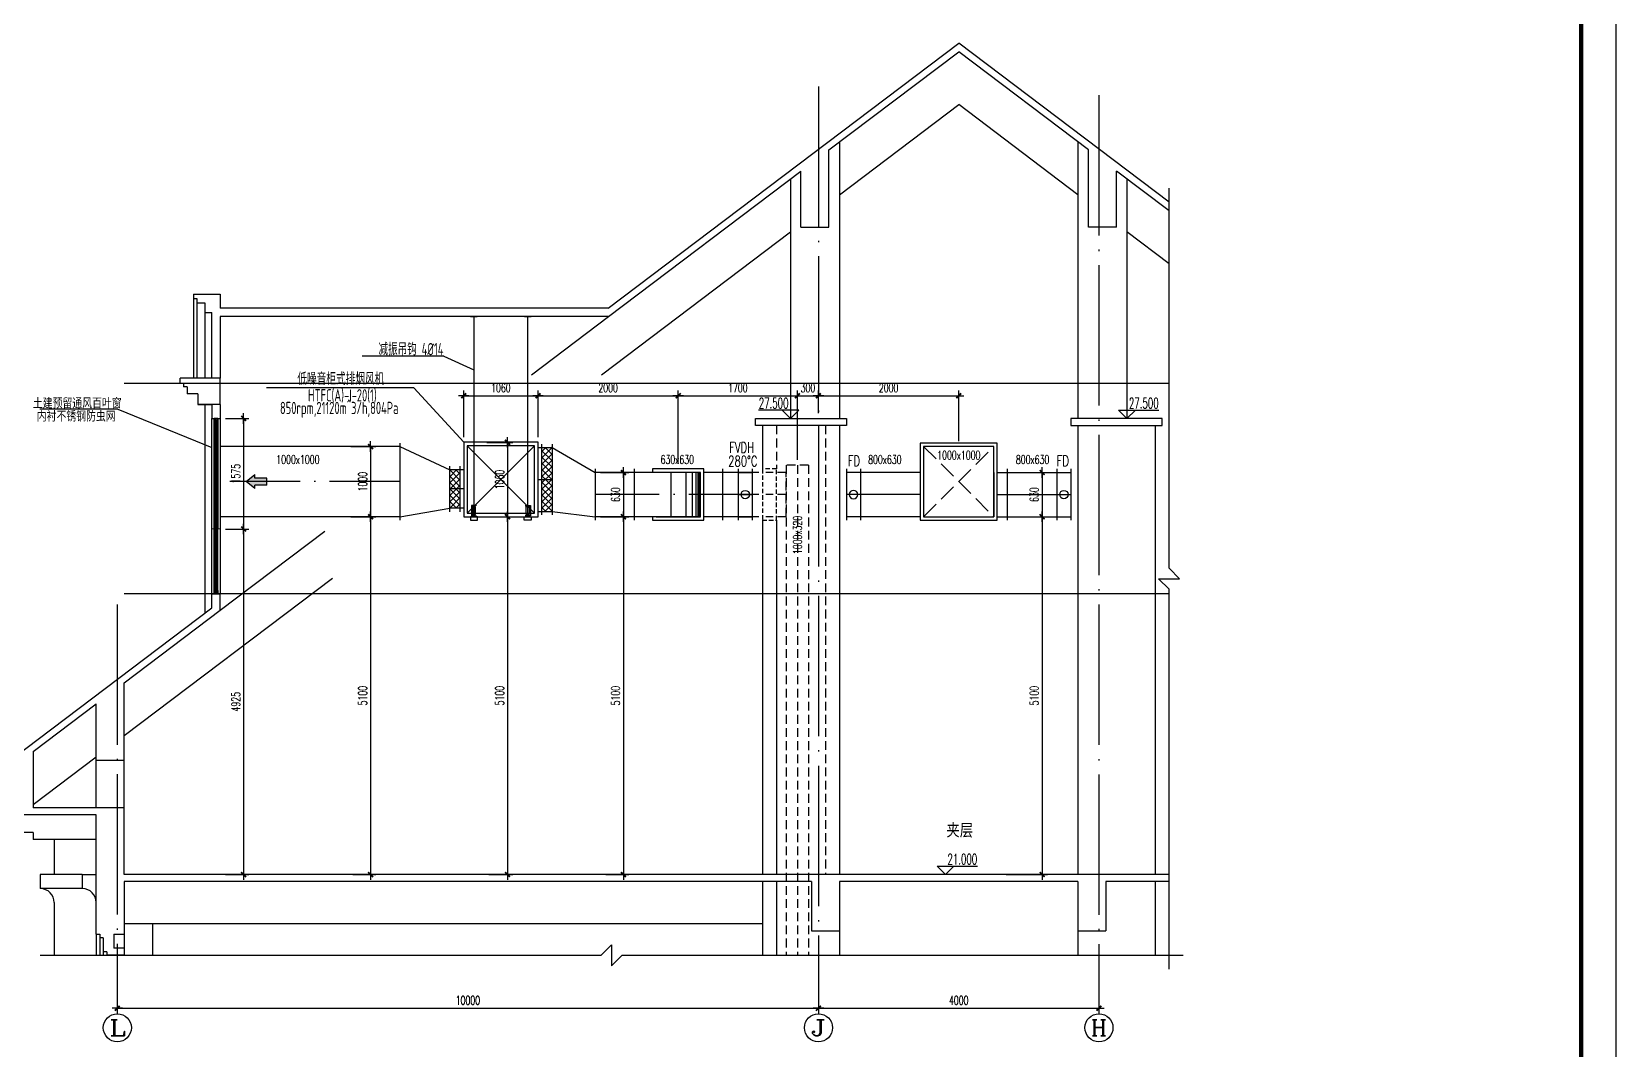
# Model space of a CAD drawing. Extents: x -345393 to -54719, y 203828 to 476815.
# Drawn here: x -163280 to -140680, y 219809 to 234311 of the extents above; entities that cross this region are included whole.
import ezdxf
from ezdxf.enums import TextEntityAlignment as Align

# ---------------------------------------------------------------- set-up
doc = ezdxf.new("R2010")
doc.units = 0
doc.header["$LTSCALE"] = 1000
doc.header["$MEASUREMENT"] = 0
for name, pattern in [('CHENG_DOTE', [1.42, 1, -0.2, 0.02, -0.2]), ('DASH', [0.35, 0.25, -0.1]), ('DOTE', [2.42, 2, -0.2, 0.02, -0.2]), ('HIDDEN2', [0.1875, 0.125, -0.0625])]:
    doc.linetypes.add(name, pattern=pattern)
doc.layers.get('0').update_dxf_attribs({"color": 252, "linetype": 'CONTINUOUS'})
doc.layers.get('Defpoints').update_dxf_attribs({"color": 252, "linetype": 'CONTINUOUS'})
for name, color, linetype in [('A-卫生间', 252, 'CONTINUOUS'), ('A-墙线', 252, 'CONTINUOUS'), ('A-立面看线', 252, 'CONTINUOUS'), ('A-装饰构件', 252, 'CONTINUOUS'), ('AXIS', 252, 'CONTINUOUS'), ('AXIS_TEXT', 252, 'CONTINUOUS'), ('DOTE', 250, 'DOTE'), ('WALL', 252, 'CONTINUOUS'), ('WINDOW', 252, 'CONTINUOUS'), ('图框', 252, 'CONTINUOUS'), ('暖通-风-标注', 160, 'CONTINUOUS'), ('暖通-风-法兰', 2, 'CONTINUOUS'), ('暖通-风-管径', 201, 'CONTINUOUS'), ('暖通-风-设备', 40, 'CONTINUOUS'), ('暖通-风-说明', 3, 'CONTINUOUS'), ('暖通-风-轴线', 5, 'CHENG_DOTE'), ('暖通-风-阀门', 7, 'CONTINUOUS'), ('暖通-风-风管', 4, 'CONTINUOUS'), ('门窗', 252, 'CONTINUOUS')]:
    doc.layers.add(name, color=color, linetype=linetype)
doc.layers.add('暖通-风-风口', color=3, linetype='CONTINUOUS', lineweight=20)
doc.styles.add('_TCH_AXIS', font='COMPLEX', dxfattribs={"bigfont": 'GBCBIG'})
doc.styles.add('COMPLEX', font='COMPLEX')
doc.styles.add('HT', font='simhei.ttf')
doc.styles.add('HZ-ZGBZ', font='romanc.shx', dxfattribs={"width": 0.65, "bigfont": '0hztxt.shx'})
doc.styles.add('NT3', font='romans.shx', dxfattribs={"width": 0.65, "bigfont": 'hztxt.shx'})
doc.styles.add('NT4', font='tssdeng.shx', dxfattribs={"width": 0.65, "bigfont": 'tssdchn.shx'})
doc.dimstyles.new('暖-标注50', dxfattribs={"dimscale": 0.5, "dimtxt": 250, "dimasz": 1, "dimexe": 150, "dimexo": 150, "dimgap": 100, "dimtad": 1, "dimdec": 0, "dimdsep": 46, "dimtxsty": 'HZ-ZGBZ', "dimblk": '_DIMX', "dimcen": 0.09, "dimclrt": 7, "dimadec": 0, "dimazin": 0, "dimtfac": 1, "dimtdec": 0, "dimtix": 1, "dimtmove": 2, "dimatfit": 3, "dimldrblk": '_DIMX', "dimfxl": 0, "dimtolj": 1, "dimtzin": 0, "dimarcsym": 0})

# ---------------------------------------------------------------- blocks, each defined once
blk = doc.blocks.new('_AXISO')
blk.add_circle((0, 0), 0.5)
at = {"layer": 'AXIS_TEXT', "style": 'COMPLEX', "width": 1.041667}
blk.add_attdef('A', text='', height=0.56, dxfattribs=at).set_placement((-0.25, -0.28), (0.25, -0.28), align=Align.FIT)
blk = doc.blocks.new('_DIMX')
blk.add_line((-150, 0), (150, 0))
at = {"const_width": 50}
blk.add_lwpolyline([(-70, -70), (70, 70)], dxfattribs=at)
blk = doc.blocks.new('*D485')
at = {"layer": 'Defpoints', "color": 0}
for p in [(-162059, 221149), (-152059, 221149), (-152059, 220394)]:
    blk.add_point(p, dxfattribs=at)
at = {"layer": '暖通-风-标注', "color": 0, "lineweight": -2}
for p, q in [((-162059, 221074), (-162059, 220319)), ((-152059, 221074), (-152059, 220319)), ((-162058, 220394), (-152059, 220394))]:
    blk.add_line(p, q, dxfattribs=at)
at = {"layer": '暖通-风-标注', "color": 0, "lineweight": -2, "xscale": 0.5, "yscale": 0.5, "zscale": 0.5, "rotation": 180}
blk.add_blockref('_DIMX', (-162059, 220394), dxfattribs=at)
at = {"layer": '暖通-风-标注', "color": 0, "lineweight": -2, "xscale": 0.5, "yscale": 0.5, "zscale": 0.5}
blk.add_blockref('_DIMX', (-152059, 220394), dxfattribs=at)
at = {"layer": '暖通-风-标注', "color": 7, "insert": (-157059, 220507), "char_height": 125, "attachment_point": 5, "style": 'HZ-ZGBZ'}
blk.add_mtext('\\A1;10000', dxfattribs=at)
blk = doc.blocks.new('*D486')
at = {"layer": 'Defpoints', "color": 0}
for p in [(-152059, 221149), (-148059, 221149), (-148059, 220394)]:
    blk.add_point(p, dxfattribs=at)
at = {"layer": '暖通-风-标注', "color": 0, "lineweight": -2}
for p, q in [((-152059, 221074), (-152059, 220319)), ((-148059, 221074), (-148059, 220319)), ((-152058, 220394), (-148059, 220394))]:
    blk.add_line(p, q, dxfattribs=at)
at = {"layer": '暖通-风-标注', "color": 0, "lineweight": -2, "xscale": 0.5, "yscale": 0.5, "zscale": 0.5, "rotation": 180}
blk.add_blockref('_DIMX', (-152059, 220394), dxfattribs=at)
at = {"layer": '暖通-风-标注', "color": 0, "lineweight": -2, "xscale": 0.5, "yscale": 0.5, "zscale": 0.5}
blk.add_blockref('_DIMX', (-148059, 220394), dxfattribs=at)
at = {"layer": '暖通-风-标注', "color": 7, "insert": (-150059, 220507), "char_height": 125, "attachment_point": 5, "style": 'HZ-ZGBZ'}
blk.add_mtext('\\A1;4000', dxfattribs=at)
blk = doc.blocks.new('*U483', base_point=(548303, 180726))
for p, q in [((548203, 181041), (548403, 181041)), ((548203, 181041), (548203, 180411)), ((548403, 181041), (548403, 180411)), ((548203, 180726), (548403, 180726)), ((548203, 180411), (548403, 180411))]:
    blk.add_line(p, q)
at = {"layer": '暖通-风-法兰'}
for p, q in [((548203, 181091), (548203, 180361)), ((548403, 181091), (548403, 180361))]:
    blk.add_line(p, q, dxfattribs=at)
blk = doc.blocks.new('*U484', base_point=(548303, 180726))
at = {"layer": '暖通-风-阀门'}
blk.add_circle((548303, 180726), 60, dxfattribs=at)
blk.add_blockref('*U483', (548303, 180726), dxfattribs=at)
blk = doc.blocks.new('JIANTOU')
blk.add_hatch(color=256).paths.add_polyline_path([(801, 325), (801, 650), (0, 0), (801, -650), (801, -325), (1927, -325), (1927, 325)])
for p, q in [((801, 650), (0, 0)), ((0, 0), (801, -650)), ((801, 650), (801, 325)), ((1927, 325), (801, 325)), ((1927, 325), (1927, -325)), ((1927, -325), (801, -325)), ((801, -325), (801, -650))]:
    blk.add_line(p, q)
blk = doc.blocks.new('*D487')
at = {"layer": 'Defpoints', "color": 0}
for p in [(-155242, 228029), (-155242, 227399), (-154841, 227399)]:
    blk.add_point(p, dxfattribs=at)
at = {"layer": '暖通-风-标注', "color": 0, "lineweight": -2}
for p, q in [((-155167, 228029), (-154766, 228029)), ((-154841, 228029), (-154841, 227400)), ((-155167, 227399), (-154766, 227399))]:
    blk.add_line(p, q, dxfattribs=at)
at = {"layer": '暖通-风-标注', "color": 0, "lineweight": -2, "xscale": 0.5, "yscale": 0.5, "zscale": 0.5}
for p, rotation in [((-154841, 228029), 90), ((-154841, 227399), 270)]:
    blk.add_blockref('_DIMX', p, dxfattribs=dict(at, rotation=rotation))
at = {"layer": '暖通-风-标注', "color": 7, "insert": (-154953, 227714), "char_height": 125, "attachment_point": 5, "rotation": 90, "style": 'HZ-ZGBZ'}
blk.add_mtext('\\A1;630', dxfattribs=at)
blk = doc.blocks.new('fg_baiy01')
for p, q in [((0.5, 0.5), (-0.5, 0.5)), ((-0.5, 0.5), (-0.5, -0.5)), ((0.5, -0.5), (0.5, 0.5)), ((-0.5, 0.25), (0.5, 0.25)), ((-0.5, 0), (0.5, 0)), ((-0.5, -0.25), (0.5, -0.25)), ((-0.5, -0.5), (0.5, -0.5))]:
    blk.add_line(p, q)
blk = doc.blocks.new('*D621')
at = {"layer": 'Defpoints', "color": 0}
for p in [(-160593, 228800), (-160593, 227224), (-160257, 227224)]:
    blk.add_point(p, dxfattribs=at)
at = {"layer": '暖通-风-标注', "color": 0, "lineweight": -2}
for p, q in [((-160518, 228800), (-160182, 228800)), ((-160257, 228799), (-160257, 227225)), ((-160518, 227224), (-160182, 227224))]:
    blk.add_line(p, q, dxfattribs=at)
at = {"layer": '暖通-风-标注', "color": 0, "lineweight": -2, "xscale": 0.5, "yscale": 0.5, "zscale": 0.5}
for p, rotation in [((-160257, 228800), 90), ((-160257, 227224), 270)]:
    blk.add_blockref('_DIMX', p, dxfattribs=dict(at, rotation=rotation))
at = {"layer": '暖通-风-标注', "color": 7, "insert": (-160369, 228012), "char_height": 125, "attachment_point": 5, "rotation": 90, "style": 'HZ-ZGBZ'}
blk.add_mtext('\\A1;1575', dxfattribs=at)
blk = doc.blocks.new('*D622')
at = {"layer": 'Defpoints', "color": 0}
for p in [(-160593, 227224), (-160593, 222299), (-160257, 222299)]:
    blk.add_point(p, dxfattribs=at)
at = {"layer": '暖通-风-标注', "color": 0, "lineweight": -2}
for p, q in [((-160518, 227224), (-160182, 227224)), ((-160257, 227224), (-160257, 222300)), ((-160518, 222299), (-160182, 222299))]:
    blk.add_line(p, q, dxfattribs=at)
at = {"layer": '暖通-风-标注', "color": 0, "lineweight": -2, "xscale": 0.5, "yscale": 0.5, "zscale": 0.5}
for p, rotation in [((-160257, 227224), 90), ((-160257, 222299), 270)]:
    blk.add_blockref('_DIMX', p, dxfattribs=dict(at, rotation=rotation))
at = {"layer": '暖通-风-标注', "color": 7, "insert": (-160369, 224762), "char_height": 125, "attachment_point": 5, "rotation": 90, "style": 'HZ-ZGBZ'}
blk.add_mtext('\\A1;4925', dxfattribs=at)
blk = doc.blocks.new('*D623')
at = {"layer": 'Defpoints', "color": 0}
for p in [(-158804, 228399), (-158804, 227399), (-158447, 227399)]:
    blk.add_point(p, dxfattribs=at)
at = {"layer": '暖通-风-标注', "color": 0, "lineweight": -2}
for p, q in [((-158729, 228399), (-158372, 228399)), ((-158447, 228399), (-158447, 227400)), ((-158729, 227399), (-158372, 227399))]:
    blk.add_line(p, q, dxfattribs=at)
at = {"layer": '暖通-风-标注', "color": 0, "lineweight": -2, "xscale": 0.5, "yscale": 0.5, "zscale": 0.5}
for p, rotation in [((-158447, 228399), 90), ((-158447, 227399), 270)]:
    blk.add_blockref('_DIMX', p, dxfattribs=dict(at, rotation=rotation))
at = {"layer": '暖通-风-标注', "color": 7, "insert": (-158560, 227899), "char_height": 125, "attachment_point": 5, "rotation": 90, "style": 'HZ-ZGBZ'}
blk.add_mtext('\\A1;1000', dxfattribs=at)
blk = doc.blocks.new('*D624')
at = {"layer": 'Defpoints', "color": 0}
for p in [(-158804, 227399), (-158776, 222299), (-158447, 222299)]:
    blk.add_point(p, dxfattribs=at)
at = {"layer": '暖通-风-标注', "color": 0, "lineweight": -2}
for p, q in [((-158729, 227399), (-158372, 227399)), ((-158447, 227399), (-158447, 222300)), ((-158701, 222299), (-158372, 222299))]:
    blk.add_line(p, q, dxfattribs=at)
at = {"layer": '暖通-风-标注', "color": 0, "lineweight": -2, "xscale": 0.5, "yscale": 0.5, "zscale": 0.5}
for p, rotation in [((-158447, 227399), 90), ((-158447, 222299), 270)]:
    blk.add_blockref('_DIMX', p, dxfattribs=dict(at, rotation=rotation))
at = {"layer": '暖通-风-标注', "color": 7, "insert": (-158560, 224849), "char_height": 125, "attachment_point": 5, "rotation": 90, "style": 'HZ-ZGBZ'}
blk.add_mtext('\\A1;5100', dxfattribs=at)
blk = doc.blocks.new('*D625')
at = {"layer": 'Defpoints', "color": 0}
for p in [(-155167, 227399), (-155167, 222299), (-154841, 222299)]:
    blk.add_point(p, dxfattribs=at)
at = {"layer": '暖通-风-标注', "color": 0, "lineweight": -2}
for p, q in [((-155092, 227399), (-154766, 227399)), ((-154841, 227399), (-154841, 222300)), ((-155092, 222299), (-154766, 222299))]:
    blk.add_line(p, q, dxfattribs=at)
at = {"layer": '暖通-风-标注', "color": 0, "lineweight": -2, "xscale": 0.5, "yscale": 0.5, "zscale": 0.5}
for p, rotation in [((-154841, 227399), 90), ((-154841, 222299), 270)]:
    blk.add_blockref('_DIMX', p, dxfattribs=dict(at, rotation=rotation))
at = {"layer": '暖通-风-标注', "color": 7, "insert": (-154953, 224849), "char_height": 125, "attachment_point": 5, "rotation": 90, "style": 'HZ-ZGBZ'}
blk.add_mtext('\\A1;5100', dxfattribs=at)
blk = doc.blocks.new('*D626')
at = {"layer": 'Defpoints', "color": 0}
for p in [(-156862, 228459), (-156862, 227399), (-156494, 227399)]:
    blk.add_point(p, dxfattribs=at)
at = {"layer": '暖通-风-标注', "color": 0, "lineweight": -2}
for p, q in [((-156787, 228459), (-156419, 228459)), ((-156494, 228459), (-156494, 227400)), ((-156787, 227399), (-156419, 227399))]:
    blk.add_line(p, q, dxfattribs=at)
at = {"layer": '暖通-风-标注', "color": 0, "lineweight": -2, "xscale": 0.5, "yscale": 0.5, "zscale": 0.5}
for p, rotation in [((-156494, 228459), 90), ((-156494, 227399), 270)]:
    blk.add_blockref('_DIMX', p, dxfattribs=dict(at, rotation=rotation))
at = {"layer": '暖通-风-标注', "color": 7, "insert": (-156606, 227929), "char_height": 125, "attachment_point": 5, "rotation": 90, "style": 'HZ-ZGBZ'}
blk.add_mtext('\\A1;1060', dxfattribs=at)
blk = doc.blocks.new('*D627')
at = {"layer": 'Defpoints', "color": 0}
for p in [(-156862, 227399), (-156836, 222299), (-156494, 222299)]:
    blk.add_point(p, dxfattribs=at)
at = {"layer": '暖通-风-标注', "color": 0, "lineweight": -2}
for p, q in [((-156787, 227399), (-156419, 227399)), ((-156494, 227399), (-156494, 222300)), ((-156761, 222299), (-156419, 222299))]:
    blk.add_line(p, q, dxfattribs=at)
at = {"layer": '暖通-风-标注', "color": 0, "lineweight": -2, "xscale": 0.5, "yscale": 0.5, "zscale": 0.5}
for p, rotation in [((-156494, 227399), 90), ((-156494, 222299), 270)]:
    blk.add_blockref('_DIMX', p, dxfattribs=dict(at, rotation=rotation))
at = {"layer": '暖通-风-标注', "color": 7, "insert": (-156606, 224849), "char_height": 125, "attachment_point": 5, "rotation": 90, "style": 'HZ-ZGBZ'}
blk.add_mtext('\\A1;5100', dxfattribs=at)
blk = doc.blocks.new('*U628', base_point=(-148718, 227714))
for p, q in [((-148818, 228029), (-148618, 228029)), ((-148818, 228029), (-148818, 227399)), ((-148618, 228029), (-148618, 227399)), ((-148818, 227714), (-148618, 227714)), ((-148818, 227399), (-148618, 227399))]:
    blk.add_line(p, q)
at = {"layer": '暖通-风-法兰'}
for p, q in [((-148818, 228079), (-148818, 227349)), ((-148618, 228079), (-148618, 227349))]:
    blk.add_line(p, q, dxfattribs=at)
blk = doc.blocks.new('*U629', base_point=(-148718, 227714))
at = {"layer": '暖通-风-阀门'}
blk.add_circle((-148718, 227714), 60, dxfattribs=at)
blk.add_blockref('*U628', (-148718, 227714), dxfattribs=at)
blk = doc.blocks.new('*D630')
at = {"layer": 'Defpoints', "color": 0}
for p in [(-156059, 229123), (-157119, 228459), (-156059, 228459)]:
    blk.add_point(p, dxfattribs=at)
at = {"layer": '暖通-风-标注', "color": 0, "lineweight": -2}
for p, q in [((-157119, 228534), (-157119, 229198)), ((-156059, 228534), (-156059, 229198)), ((-157118, 229123), (-156059, 229123))]:
    blk.add_line(p, q, dxfattribs=at)
at = {"layer": '暖通-风-标注', "color": 0, "lineweight": -2, "xscale": 0.5, "yscale": 0.5, "zscale": 0.5, "rotation": 180}
blk.add_blockref('_DIMX', (-157119, 229123), dxfattribs=at)
at = {"layer": '暖通-风-标注', "color": 0, "lineweight": -2, "xscale": 0.5, "yscale": 0.5, "zscale": 0.5}
blk.add_blockref('_DIMX', (-156059, 229123), dxfattribs=at)
at = {"layer": '暖通-风-标注', "color": 7, "insert": (-156589, 229235), "char_height": 125, "attachment_point": 5, "style": 'HZ-ZGBZ'}
blk.add_mtext('\\A1;1060', dxfattribs=at)
blk = doc.blocks.new('*D631')
at = {"layer": 'Defpoints', "color": 0}
for p in [(-154059, 229123), (-156059, 228459), (-154059, 228079)]:
    blk.add_point(p, dxfattribs=at)
at = {"layer": '暖通-风-标注', "color": 0, "lineweight": -2}
for p, q in [((-156059, 228534), (-156059, 229198)), ((-154059, 228154), (-154059, 229198)), ((-156058, 229123), (-154059, 229123))]:
    blk.add_line(p, q, dxfattribs=at)
at = {"layer": '暖通-风-标注', "color": 0, "lineweight": -2, "xscale": 0.5, "yscale": 0.5, "zscale": 0.5, "rotation": 180}
blk.add_blockref('_DIMX', (-156059, 229123), dxfattribs=at)
at = {"layer": '暖通-风-标注', "color": 0, "lineweight": -2, "xscale": 0.5, "yscale": 0.5, "zscale": 0.5}
blk.add_blockref('_DIMX', (-154059, 229123), dxfattribs=at)
at = {"layer": '暖通-风-标注', "color": 7, "insert": (-155059, 229235), "char_height": 125, "attachment_point": 5, "style": 'HZ-ZGBZ'}
blk.add_mtext('\\A1;2000', dxfattribs=at)
blk = doc.blocks.new('*D632')
at = {"layer": 'Defpoints', "color": 0}
for p in [(-152359, 229123), (-154059, 228079), (-152359, 228136)]:
    blk.add_point(p, dxfattribs=at)
at = {"layer": '暖通-风-标注', "color": 0, "lineweight": -2}
for p, q in [((-154059, 228154), (-154059, 229198)), ((-152359, 228211), (-152359, 229198)), ((-154058, 229123), (-152359, 229123))]:
    blk.add_line(p, q, dxfattribs=at)
at = {"layer": '暖通-风-标注', "color": 0, "lineweight": -2, "xscale": 0.5, "yscale": 0.5, "zscale": 0.5, "rotation": 180}
blk.add_blockref('_DIMX', (-154059, 229123), dxfattribs=at)
at = {"layer": '暖通-风-标注', "color": 0, "lineweight": -2, "xscale": 0.5, "yscale": 0.5, "zscale": 0.5}
blk.add_blockref('_DIMX', (-152359, 229123), dxfattribs=at)
at = {"layer": '暖通-风-标注', "color": 7, "insert": (-153209, 229235), "char_height": 125, "attachment_point": 5, "style": 'HZ-ZGBZ'}
blk.add_mtext('\\A1;1700', dxfattribs=at)
blk = doc.blocks.new('*D633')
at = {"layer": 'Defpoints', "color": 0}
for p in [(-152059, 229123), (-152059, 228799), (-152359, 228136)]:
    blk.add_point(p, dxfattribs=at)
at = {"layer": '暖通-风-标注', "color": 0, "lineweight": -2}
for p, q in [((-152359, 228211), (-152359, 229198)), ((-152059, 228874), (-152059, 229198)), ((-152359, 229123), (-152360, 229123)), ((-152359, 229123), (-152059, 229123)), ((-152058, 229123), (-152058, 229123))]:
    blk.add_line(p, q, dxfattribs=at)
at = {"layer": '暖通-风-标注', "color": 0, "lineweight": -2, "xscale": 0.5, "yscale": 0.5, "zscale": 0.5}
blk.add_blockref('_DIMX', (-152359, 229123), dxfattribs=at)
at = {"layer": '暖通-风-标注', "color": 0, "lineweight": -2, "xscale": 0.5, "yscale": 0.5, "zscale": 0.5, "rotation": 180}
blk.add_blockref('_DIMX', (-152059, 229123), dxfattribs=at)
at = {"layer": '暖通-风-标注', "color": 7, "insert": (-152209, 229235), "char_height": 125, "attachment_point": 5, "style": 'HZ-ZGBZ'}
blk.add_mtext('\\A1;300', dxfattribs=at)
blk = doc.blocks.new('*D634')
at = {"layer": 'Defpoints', "color": 0}
for p in [(-150059, 229123), (-152059, 228799), (-150059, 228399)]:
    blk.add_point(p, dxfattribs=at)
at = {"layer": '暖通-风-标注', "color": 0, "lineweight": -2}
for p, q in [((-152059, 228874), (-152059, 229198)), ((-150059, 228474), (-150059, 229198)), ((-152058, 229123), (-150059, 229123))]:
    blk.add_line(p, q, dxfattribs=at)
at = {"layer": '暖通-风-标注', "color": 0, "lineweight": -2, "xscale": 0.5, "yscale": 0.5, "zscale": 0.5, "rotation": 180}
blk.add_blockref('_DIMX', (-152059, 229123), dxfattribs=at)
at = {"layer": '暖通-风-标注', "color": 0, "lineweight": -2, "xscale": 0.5, "yscale": 0.5, "zscale": 0.5}
blk.add_blockref('_DIMX', (-150059, 229123), dxfattribs=at)
at = {"layer": '暖通-风-标注', "color": 7, "insert": (-151059, 229235), "char_height": 125, "attachment_point": 5, "style": 'HZ-ZGBZ'}
blk.add_mtext('\\A1;2000', dxfattribs=at)
blk = doc.blocks.new('*D635')
at = {"layer": 'Defpoints', "color": 0}
for p in [(-149181, 228029), (-149181, 227399), (-148869, 227399)]:
    blk.add_point(p, dxfattribs=at)
at = {"layer": '暖通-风-标注', "color": 0, "lineweight": -2}
for p, q in [((-149106, 228029), (-148794, 228029)), ((-148869, 228029), (-148869, 227400)), ((-149106, 227399), (-148794, 227399))]:
    blk.add_line(p, q, dxfattribs=at)
at = {"layer": '暖通-风-标注', "color": 0, "lineweight": -2, "xscale": 0.5, "yscale": 0.5, "zscale": 0.5}
for p, rotation in [((-148869, 228029), 90), ((-148869, 227399), 270)]:
    blk.add_blockref('_DIMX', p, dxfattribs=dict(at, rotation=rotation))
at = {"layer": '暖通-风-标注', "color": 7, "insert": (-148982, 227714), "char_height": 125, "attachment_point": 5, "rotation": 90, "style": 'HZ-ZGBZ'}
blk.add_mtext('\\A1;630', dxfattribs=at)
blk = doc.blocks.new('*D636')
at = {"layer": 'Defpoints', "color": 0}
for p in [(-149181, 227399), (-149459, 222299), (-148869, 222299)]:
    blk.add_point(p, dxfattribs=at)
at = {"layer": '暖通-风-标注', "color": 0, "lineweight": -2}
for p, q in [((-149106, 227399), (-148794, 227399)), ((-148869, 227399), (-148869, 222300)), ((-149384, 222299), (-148794, 222299))]:
    blk.add_line(p, q, dxfattribs=at)
at = {"layer": '暖通-风-标注', "color": 0, "lineweight": -2, "xscale": 0.5, "yscale": 0.5, "zscale": 0.5}
for p, rotation in [((-148869, 227399), 90), ((-148869, 222299), 270)]:
    blk.add_blockref('_DIMX', p, dxfattribs=dict(at, rotation=rotation))
at = {"layer": '暖通-风-标注', "color": 7, "insert": (-148982, 224849), "char_height": 125, "attachment_point": 5, "rotation": 90, "style": 'HZ-ZGBZ'}
blk.add_mtext('\\A1;5100', dxfattribs=at)

msp = doc.modelspace()

# ---------------------------------------------------------------- hatches: boundary and pattern name
at = {"layer": '暖通-风-法兰'}
h = msp.add_hatch(dxfattribs=at)
h.set_pattern_fill('ANSI37', color=75, scale=20, style=0)
h.set_pattern_definition([(45, (-10633039.37, -16442747.657), (-44.9012806, 44.9012806), []), (135, (-10633039.37, -16442747.657), (-44.9012806, -44.9012806), [])])
h.paths.add_polyline_path([(-155858.96527, 228384.45253), (-156008.96527, 228384.45253), (-156008.96527, 227929.45253), (-155858.96527, 227929.45253)])
h.paths.add_polyline_path([(-156008.96527, 227474.45253), (-155858.96527, 227474.45253), (-155858.96527, 227929.45253), (-156008.96527, 227929.45253)])
h = msp.add_hatch(dxfattribs=at)
h.set_pattern_fill('ANSI37', color=75, scale=20, style=0)
h.set_pattern_definition([(315, (-10632739.37, 16898606.56), (-44.9012806, -44.9012806), []), (225, (-10632739.37, 16898606.56), (-44.9012806, 44.9012806), [])])
h.paths.add_polyline_path([(-157318.96527, 227519.45253), (-157168.96527, 227519.45253), (-157168.96527, 227794.45253), (-157318.96527, 227794.45253)])
h.paths.add_polyline_path([(-157318.96527, 227794.45253), (-157168.96527, 227794.45253), (-157168.96527, 228069.45253), (-157318.96527, 228069.45253)])

# ---------------------------------------------------------------- linework, layer by layer
at = {"layer": 'A-卫生间'}
for p, q in [((-151758.97515, 231987.66666), (-150058.97174, 233272.11368)), ((-148358.96833, 231987.66666), (-150058.97174, 233272.11368)), ((-151758.96222, 232739.67139), (-151758.96222, 228799.45253)), ((-148358.96833, 232739.67139), (-148358.96833, 228799.45253)), ((-147658.96833, 232210.7825), (-147658.96833, 228799.45253)), ((-155155.46615, 229421.42901), (-152458.97515, 231458.77777)), ((-147058.96527, 231005.44213), (-147658.96833, 231458.77777)), ((-156150.76994, 229421.42901), (-155053.65017, 230250.36395)), ((-160592.6656, 226065.33007), (-159100.95002, 227192.40406)), ((-161958.96527, 224281.00745), (-158991.27824, 226523.25988)), ((-163258.97174, 223298.78035), (-162358.96364, 223978.78647)), ((-161958.96527, 221599.45253), (-152958.97515, 221599.45253)), ((-161558.96814, 221599.45253), (-161558.96814, 221149.45253)), ((-151758.97515, 221499.45253), (-151758.97515, 221149.45253)), ((-148358.96833, 221499.45253), (-148358.96833, 221149.45253))]:
    msp.add_line(p, q, dxfattribs=at)
at = {"layer": 'A-墙线'}
for p, q in [((-152458.96222, 232210.7825), (-152458.96222, 228799.45253)), ((-152858.97515, 228699.45253), (-152858.97515, 228079.45253)), ((-151758.97515, 228699.45253), (-151758.97515, 222299.45253)), ((-148358.9554, 228699.45253), (-148358.9554, 222299.45253)), ((-147258.9554, 228699.45253), (-147258.9554, 222299.45253)), ((-152858.97515, 227349.45253), (-152858.97515, 222299.45253)), ((-152658.97515, 227349.45253), (-152658.97515, 222299.45253)), ((-152858.97515, 222199.45253), (-152858.97515, 221149.45253)), ((-152658.97515, 222199.45253), (-152658.97515, 221149.45253)), ((-147258.9554, 222199.45253), (-147258.9554, 221149.45253))]:
    msp.add_line(p, q, dxfattribs=at)
at = {"layer": 'A-墙线', "linetype": 'HIDDEN2'}
for p, q in [((-152658.97515, 228699.45253), (-152658.97515, 228079.45253)), ((-151958.97515, 228699.45253), (-151958.97515, 222299.45253))]:
    msp.add_line(p, q, dxfattribs=at)
at = {"layer": 'A-墙线'}
for points in [[(-152958.97515, 228799.45253), (-151658.97515, 228799.45253), (-151658.97515, 228699.45253), (-152958.97515, 228699.45253)], [(-147158.9554, 228799.45253), (-148458.9554, 228799.45253), (-148458.9554, 228699.45253), (-147158.9554, 228699.45253)]]:
    msp.add_lwpolyline(points, close=True, dxfattribs=at)
at = {"layer": 'A-立面看线'}
for p, q in [((-160972.66565, 230508.24876), (-160972.66572, 229374.89053)), ((-160922.66565, 230446.50258), (-160922.66572, 229374.89053)), ((-160812.66565, 230311.39881), (-160812.66571, 229374.89052)), ((-160812.66571, 228999.89069), (-160812.66626, 226024.43889)), ((-160712.6656, 226299.89043), (-160712.6656, 228799.89043)), ((-160592.6656, 228799.89043), (-160592.6656, 226299.89043)), ((-162958.96528, 222799.45253), (-162958.96528, 222299.45253)), ((-162558.96527, 222299.45253), (-163158.96528, 222299.45253)), ((-163158.96528, 222299.45253), (-163158.96528, 222099.45253)), ((-162558.96527, 222099.45253), (-163158.96528, 222099.45253)), ((-162958.96528, 221899.45253), (-162958.96528, 221149.45253))]:
    msp.add_line(p, q, dxfattribs=at)
msp.add_arc((-163158.96528, 221899.45253), 200, 0, 90, dxfattribs=at)
at = {"layer": 'A-装饰构件'}
for p, q in [((-163258.96528, 222899.45253), (-163458.96528, 222899.45253)), ((-163258.96528, 222899.45253), (-163258.96528, 222799.45253)), ((-162358.96364, 222799.45253), (-163258.96528, 222799.45253)), ((-162558.96527, 222299.45253), (-162558.96527, 222099.45253)), ((-162558.96527, 222299.45253), (-162358.96527, 222299.45253)), ((-162358.96527, 221449.45253), (-162358.96527, 221149.45253)), ((-162308.96527, 221399.45253), (-162308.96527, 221149.45253)), ((-162258.96527, 221199.45253), (-162258.96527, 221149.45253))]:
    msp.add_line(p, q, dxfattribs=at)
msp.add_arc((-162558.96527, 221899.45253), 200, 0, 90, dxfattribs=at)
at = {"layer": 'AXIS'}
for p, q in [((-162058.96527, 221149.45253), (-162058.96527, 220315.5576)), ((-152058.96527, 221149.45253), (-152058.96527, 220315.5576)), ((-148058.96527, 221149.45253), (-148058.96527, 220315.5576))]:
    msp.add_line(p, q, dxfattribs=at)
at = {"layer": 'DOTE'}
for p, q in [((-152058.96527, 233530.64881), (-152058.96527, 221149.45253)), ((-148058.96527, 233406.08229), (-148058.96527, 221149.45253)), ((-162058.96527, 226149.95105), (-162058.96527, 221149.45253))]:
    msp.add_line(p, q, dxfattribs=at)
at = {"layer": 'WALL'}
for p, q in [((-155060.70662, 230370.36395), (-150058.97174, 234149.45253)), ((-147058.96527, 231882.78098), (-150058.97174, 234149.45253)), ((-151908.97515, 232626.33805), (-150058.97174, 234024.11841)), ((-148208.96833, 232626.33805), (-150058.97174, 234024.11841)), ((-151908.97515, 231524.11583), (-151908.97515, 232626.33805)), ((-148208.96833, 231524.11583), (-148208.96833, 232626.33805)), ((-155053.64676, 230250.36395), (-152308.97515, 232324.11583)), ((-152308.97515, 231524.11583), (-152308.97515, 232324.11583)), ((-147808.96833, 231524.11583), (-147808.96833, 232324.11583)), ((-147058.96527, 231757.44686), (-147808.96833, 232324.11583)), ((-152308.97515, 231524.11583), (-151908.97515, 231524.11583)), ((-147808.96833, 231524.11583), (-148208.96833, 231524.11583)), ((-160972.66565, 230570.36395), (-160972.66565, 230508.24876)), ((-160972.66565, 230570.36395), (-160592.6656, 230570.36395)), ((-160592.6656, 230570.36395), (-160592.6656, 230370.36395)), ((-160972.66565, 230508.24876), (-160922.66565, 230508.24876)), ((-160922.66565, 230508.24876), (-160922.66565, 230446.50258)), ((-160922.66565, 230446.50258), (-160812.66565, 230446.50258)), ((-160812.66565, 230446.50258), (-160812.66565, 230311.39881)), ((-160812.66565, 230311.39881), (-160712.6656, 230311.39881)), ((-160712.6656, 229374.89052), (-160712.6656, 230311.39881)), ((-155060.70662, 230370.36395), (-160592.6656, 230370.36395)), ((-160592.6656, 230250.36395), (-160592.6656, 229374.89051)), ((-155053.64676, 230250.36395), (-160592.6656, 230250.36395)), ((-147058.96527, 229299.45253), (-161958.96527, 229299.45253)), ((-161162.66566, 229299.89055), (-161162.66566, 229374.89055)), ((-160592.6656, 229374.89051), (-161162.66566, 229374.89055)), ((-161112.66566, 229299.89054), (-161162.66566, 229299.89055)), ((-161112.66566, 229299.89054), (-161112.66566, 229249.89054)), ((-161062.66566, 229249.89054), (-161112.66566, 229249.89054)), ((-161062.66566, 229249.89054), (-161062.66568, 229149.89054)), ((-160592.6656, 228999.89067), (-160592.6656, 229374.89051)), ((-160912.66568, 229149.89053), (-161062.66568, 229149.89054)), ((-160912.66568, 229149.89053), (-160912.66571, 228999.89071)), ((-160912.66569, 229109.92024), (-160912.66571, 228999.89036)), ((-160592.6656, 228999.89067), (-160912.66571, 228999.89071)), ((-160912.66571, 228999.89036), (-160712.6656, 228999.89036)), ((-160712.6656, 228999.89036), (-160712.6656, 228799.89043)), ((-160592.6656, 228999.89067), (-160592.6656, 228799.89043)), ((-160712.6656, 228799.89043), (-160592.6656, 228799.89043)), ((-147058.96527, 226299.45253), (-161958.96527, 226299.45253)), ((-160712.6656, 226099.99495), (-160712.6656, 226299.89043)), ((-160712.6656, 226299.89043), (-160592.6656, 226299.89043)), ((-160592.6656, 226065.32749), (-160592.6656, 226299.89043)), ((-163558.97174, 223949.45253), (-160712.6656, 226099.99495)), ((-161958.96527, 225033.01218), (-160592.6656, 226065.32749)), ((-161958.96527, 222299.45253), (-161958.96527, 225033.01218)), ((-163258.97174, 224050.78508), (-162358.96364, 224730.79119)), ((-162358.96364, 223249.45253), (-162358.96364, 224730.79119)), ((-163258.97174, 224050.78508), (-163258.97174, 223249.45253)), ((-162358.96364, 223930.79119), (-161958.96527, 223930.79119)), ((-162358.96364, 223149.45253), (-164208.96528, 223149.45253)), ((-161958.96527, 223249.45253), (-163258.97174, 223249.45253)), ((-162358.96527, 221449.45253), (-162358.96364, 223149.45253)), ((-152158.97515, 222199.45253), (-161958.96671, 222199.45253)), ((-147058.96527, 222299.45253), (-161958.96527, 222299.45253)), ((-161958.96527, 222199.45253), (-161958.96527, 221149.45253)), ((-152158.97515, 222199.45253), (-152158.97515, 221499.45253)), ((-151758.97515, 222199.45253), (-151758.97515, 221499.45253)), ((-148358.96833, 222199.45253), (-151758.97515, 222199.45253)), ((-148358.96833, 222199.45253), (-148358.96833, 221499.45253)), ((-147058.96527, 222199.45253), (-147958.96833, 222199.45253)), ((-147958.96833, 222199.45253), (-147958.96833, 221499.45253)), ((-152958.97515, 221599.45253), (-152858.97515, 221599.45253)), ((-152158.97515, 221499.45253), (-151758.97515, 221499.45253)), ((-148358.96833, 221499.45253), (-147958.96833, 221499.45253)), ((-162358.96527, 221449.45253), (-162308.96527, 221449.45253)), ((-162308.96527, 221449.45253), (-162308.96527, 221399.45253)), ((-162258.96527, 221399.45253), (-162308.96527, 221399.45253)), ((-162258.96527, 221399.45253), (-162258.96527, 221199.45253)), ((-162108.96527, 221449.45253), (-162108.96527, 221249.45253)), ((-162108.96527, 221449.45253), (-161958.96527, 221449.45253)), ((-162208.96527, 221199.45253), (-162258.96527, 221199.45253)), ((-162208.96527, 221199.45253), (-162208.96527, 221149.45253)), ((-161958.96527, 221149.45253), (-162208.96527, 221149.45253)), ((-161958.96527, 221249.45253), (-162108.96527, 221249.45253))]:
    msp.add_line(p, q, dxfattribs=at)
at = {"layer": 'WINDOW'}
for p, q in [((-160677.6656, 228799.89043), (-160677.6656, 228749.89043)), ((-160627.6656, 228799.89043), (-160677.6656, 228799.89043)), ((-160677.6656, 228749.89043), (-160660.1656, 228749.89043)), ((-160677.66559, 226349.89043), (-160677.6656, 228749.89043)), ((-160673.6656, 228795.89043), (-160673.6656, 228753.89043)), ((-160631.6656, 228795.89043), (-160673.6656, 228795.89043)), ((-160673.6656, 228753.89043), (-160664.1656, 228753.89043)), ((-160664.1656, 228773.89043), (-160641.1656, 228773.89043)), ((-160664.1656, 228753.89043), (-160664.1656, 228773.89043)), ((-160660.1656, 228769.89043), (-160645.1656, 228769.89043)), ((-160660.1656, 228749.89043), (-160660.1656, 228769.89043)), ((-160645.1656, 228769.89043), (-160645.1656, 228749.89043)), ((-160645.1656, 228749.89043), (-160627.6656, 228749.89043)), ((-160641.1656, 228773.89043), (-160641.1656, 228753.89043)), ((-160641.1656, 228753.89043), (-160631.6656, 228753.89043)), ((-160631.6656, 228753.89043), (-160631.6656, 228795.89043)), ((-160627.66561, 226349.89043), (-160627.6656, 228749.89043)), ((-160627.6656, 228749.89043), (-160627.6656, 228799.89043)), ((-160677.6656, 226349.89043), (-160660.1656, 226349.89043)), ((-160677.6656, 226299.89043), (-160677.6656, 226349.89043)), ((-160627.6656, 226299.89043), (-160677.6656, 226299.89043)), ((-160673.6656, 226345.89043), (-160664.1656, 226345.89043)), ((-160673.6656, 226303.89043), (-160673.6656, 226345.89043)), ((-160631.6656, 226303.89043), (-160673.6656, 226303.89043)), ((-160664.1656, 226345.89043), (-160664.1656, 226325.89043)), ((-160664.1656, 226325.89043), (-160641.1656, 226325.89043)), ((-160660.1656, 226349.89043), (-160660.1656, 226329.89043)), ((-160660.1656, 226329.89043), (-160645.1656, 226329.89043)), ((-160645.1656, 226349.89043), (-160627.6656, 226349.89043)), ((-160645.1656, 226329.89043), (-160645.1656, 226349.89043)), ((-160641.1656, 226345.89043), (-160631.6656, 226345.89043)), ((-160641.1656, 226325.89043), (-160641.1656, 226345.89043)), ((-160631.6656, 226345.89043), (-160631.6656, 226303.89043)), ((-160627.6656, 226349.89043), (-160627.6656, 226299.89043))]:
    msp.add_line(p, q, dxfattribs=at)
at = {"layer": '图框'}
msp.add_line((-140680.38928, 213822.36281), (-140680.38928, 255872.36281), dxfattribs=at)
at = {"layer": '图框', "const_width": 60}
msp.add_lwpolyline([(-141180.38928, 214322.36281), (-141180.38928, 254622.36281), (-169880.38928, 254622.36281), (-169880.38928, 214322.36281)], close=True, dxfattribs=at)
at = {"layer": '暖通-风-标注', "color": 75}
for p, q in [((-154166.45223, 228029.45253), (-154166.45223, 227399.45253)), ((-153952.93842, 228029.45253), (-153952.93842, 227399.45253)), ((-153862.59566, 228029.45253), (-153862.59566, 227399.45253)), ((-153808.39452, 228029.45253), (-153808.39452, 227399.45253)), ((-153778.83438, 228029.45253), (-153778.83438, 227399.45253)), ((-153760.76356, 228029.45253), (-153760.76356, 227399.45253))]:
    msp.add_line(p, q, dxfattribs=at)
at = {"layer": '暖通-风-标注'}
for points in [[(-147058.96527, 220949.45253), (-147058.96527, 226366.11676), (-147208.94262, 226516.0941), (-146908.98793, 226516.13941), (-147058.96527, 226666.11676), (-147058.96527, 232082.78098)], [(-156934.74443, 227559.45253), (-157009.74443, 227559.45253), (-157009.74443, 227409.45253), (-156934.74443, 227409.45253)], [(-156243.18612, 227559.45253), (-156168.18612, 227559.45253), (-156168.18612, 227409.45253), (-156243.18612, 227409.45253)], [(-163158.96528, 221149.45253), (-155158.96528, 221149.45253), (-155008.98793, 221299.42988), (-155008.94262, 220999.47518), (-154858.96528, 221149.45253), (-146858.96527, 221149.45253)]]:
    msp.add_lwpolyline(points, dxfattribs=at)
at = {"layer": '暖通-风-标注', "const_width": 20}
for points in [[(-157022.24443, 230250.36395), (-156922.24443, 230250.36395)], [(-156972.24443, 227399.45253), (-156972.24443, 230250.36395)], [(-156155.68612, 230250.36395), (-156255.68612, 230250.36395)], [(-156205.68612, 227399.45253), (-156205.68612, 230250.36395)]]:
    msp.add_lwpolyline(points, dxfattribs=at)
at = {"layer": '暖通-风-标注'}
for points in [[(-157022.24443, 227349.45253), (-156922.24443, 227349.45253), (-156922.24443, 227399.45253), (-157022.24443, 227399.45253)], [(-156994.74443, 227431.95253), (-156949.74443, 227431.95253), (-156949.74443, 227544.45253), (-156994.74443, 227544.45253)], [(-156155.68612, 227349.45253), (-156255.68612, 227349.45253), (-156255.68612, 227399.45253), (-156155.68612, 227399.45253)], [(-156183.18612, 227431.95253), (-156228.18612, 227431.95253), (-156228.18612, 227544.45253), (-156183.18612, 227544.45253)]]:
    msp.add_lwpolyline(points, close=True, dxfattribs=at)
at = {"layer": '暖通-风-法兰'}
for p, q in [((-158032.01525, 228449.45253), (-158032.01525, 227349.45253)), ((-156008.96527, 228434.45253), (-156008.96527, 227424.45253)), ((-155858.96527, 228434.45253), (-155858.96527, 227424.45253)), ((-157318.96527, 227469.45253), (-157318.96527, 228119.45253)), ((-157168.96527, 227469.45253), (-157168.96527, 228119.45253)), ((-155241.57526, 228079.45253), (-155241.57526, 227349.45253)), ((-154688.96527, 228079.45253), (-154688.96527, 227349.45253)), ((-153428.96527, 228079.45253), (-153428.96527, 227349.45253)), ((-149366.29819, 228079.45253), (-149366.29819, 227349.45253))]:
    msp.add_line(p, q, dxfattribs=at)
at = {"layer": '暖通-风-法兰', "linetype": 'DASH'}
for p, q in [((-150558.96527, 227399.45253), (-149558.96527, 228399.45253)), ((-150558.96527, 228399.45253), (-149558.96527, 227399.45253))]:
    msp.add_line(p, q, dxfattribs=at)
at = {"layer": '暖通-风-法兰'}
msp.add_lwpolyline([(-150608.96527, 227349.45253), (-149508.96527, 227349.45253), (-149508.96527, 228449.45253), (-150608.96527, 228449.45253)], close=True, dxfattribs=at)
msp.add_lwpolyline([(-154423.96527, 227399.45253), (-154423.96527, 227349.45253), (-153693.96527, 227349.45253), (-153693.96527, 228079.45253), (-154423.96527, 228079.45253), (-154423.96527, 228029.45253)], dxfattribs=at)
at = {"layer": '暖通-风-设备'}
msp.add_lwpolyline([(-156058.96527, 227399.45253), (-156058.96527, 228459.45253), (-157118.96527, 228459.45253), (-157118.96527, 227399.45253)], close=True, dxfattribs=at)
at = {"layer": '暖通-风-说明'}
for p, q in [((-157403.30663, 229685.84993), (-158568.73385, 229685.84993)), ((-157403.30663, 229685.84993), (-156972.24443, 229492.39949)), ((-157830.57093, 229235.43236), (-159929.24214, 229235.43236)), ((-157830.57093, 229235.43236), (-157118.96527, 228459.45253)), ((-162053.08708, 228931.37113), (-163164.02643, 228931.37113)), ((-162053.08708, 228931.37113), (-160712.6656, 228384.12357)), ((-152338.96222, 228919.45253), (-152915.32853, 228919.45253)), ((-152458.96222, 228799.45253), (-152578.96222, 228919.45253)), ((-152458.96222, 228799.45253), (-152338.96222, 228919.45253)), ((-147658.96833, 228799.45253), (-147778.96833, 228919.45253)), ((-147778.96833, 228919.45253), (-147202.60202, 228919.45253)), ((-147658.96833, 228799.45253), (-147538.96833, 228919.45253)), ((-157068.96527, 228409.45253), (-156108.96527, 227449.45253)), ((-157068.96527, 227449.45253), (-156108.96527, 228409.45253)), ((-150247.42341, 222299.45253), (-150367.42341, 222419.45253)), ((-150367.42341, 222419.45253), (-149791.05711, 222419.45253)), ((-150247.42341, 222299.45253), (-150127.42341, 222419.45253))]:
    msp.add_line(p, q, dxfattribs=at)
msp.add_lwpolyline([(-156108.96527, 227449.45253), (-156108.96527, 228409.45253), (-157068.96527, 228409.45253), (-157068.96527, 227449.45253)], close=True, dxfattribs=at)
at = {"layer": '暖通-风-说明', "linetype": 'HIDDEN2', "ltscale": 0.5}
msp.add_lwpolyline([(-152658.97515, 228079.45253), (-152858.97515, 228079.45253), (-152858.97515, 227349.45253), (-152658.97515, 227349.45253)], close=True, dxfattribs=at)
at = {"layer": '暖通-风-轴线', "linetype": 'HIDDEN2'}
for p, q in [((-152358.96527, 228135.73666), (-152358.96527, 221149.45253)), ((-152518.96527, 227714.45253), (-152808.97515, 227714.45253))]:
    msp.add_line(p, q, dxfattribs=at)
at = {"layer": '暖通-风-轴线'}
for p, q in [((-158032.01525, 227899.45253), (-160592.6656, 227899.45253)), ((-156058.96527, 227929.45253), (-155858.96527, 227929.45253)), ((-157118.96527, 227794.45253), (-157318.96527, 227794.45253)), ((-152908.97515, 227714.45253), (-155241.57526, 227714.45253)), ((-150608.96527, 227714.45253), (-151658.97515, 227714.45253)), ((-149508.96527, 227714.45253), (-148458.9554, 227714.45253))]:
    msp.add_line(p, q, dxfattribs=at)
at = {"layer": '暖通-风-风管'}
for p, q in [((-158032.01525, 228399.45253), (-160592.6656, 228399.45253)), ((-158032.01525, 228399.45253), (-157318.96527, 228069.45253)), ((-156058.96527, 228384.45253), (-155858.96527, 228384.45253)), ((-155858.96527, 228384.45253), (-155241.57526, 228029.45253)), ((-157118.96527, 228069.45253), (-157318.96527, 228069.45253)), ((-153743.96527, 228029.45253), (-155241.57526, 228029.45253)), ((-152908.97515, 228029.45253), (-153693.96527, 228029.45253)), ((-150608.96527, 228029.45253), (-151658.97515, 228029.45253)), ((-150558.96527, 228029.45253), (-150558.96527, 227399.45253)), ((-149558.96527, 228029.45253), (-149558.96527, 227399.45253)), ((-149508.96527, 228029.45253), (-148458.9554, 228029.45253)), ((-158032.01525, 227399.45253), (-160592.6656, 227399.45253)), ((-158032.01525, 227399.45253), (-157318.96527, 227519.45253)), ((-157118.96527, 227519.45253), (-157318.96527, 227519.45253)), ((-156058.96527, 227474.45253), (-155858.96527, 227474.45253)), ((-155858.96527, 227474.45253), (-155241.57526, 227399.45253)), ((-153743.96527, 227399.45253), (-155241.57526, 227399.45253)), ((-152908.97515, 227399.45253), (-153693.96527, 227399.45253)), ((-150608.96527, 227399.45253), (-151658.97515, 227399.45253)), ((-149508.96527, 227399.45253), (-148458.9554, 227399.45253))]:
    msp.add_line(p, q, dxfattribs=at)
at = {"layer": '暖通-风-风管', "linetype": 'HIDDEN2'}
for p, q in [((-152198.96527, 228135.73666), (-152518.96527, 228135.73666)), ((-152518.96527, 228135.73666), (-152518.96527, 221149.45253)), ((-152198.96527, 228135.73666), (-152198.96527, 221149.45253)), ((-152518.96527, 228029.45253), (-152808.97515, 228029.45253)), ((-152518.96527, 227399.45253), (-152518.96527, 228029.45253)), ((-152518.96527, 227399.45253), (-152808.97515, 227399.45253))]:
    msp.add_line(p, q, dxfattribs=at)
at = {"layer": '暖通-风-风管'}
msp.add_lwpolyline([(-150558.96527, 227399.45253), (-149558.96527, 227399.45253), (-149558.96527, 228399.45253), (-150558.96527, 228399.45253)], close=True, dxfattribs=at)
msp.add_lwpolyline([(-154373.96527, 227399.45253), (-153743.96527, 227399.45253), (-153743.96527, 228029.45253), (-154373.96527, 228029.45253)], dxfattribs=at)
at = {"layer": '门窗'}
for p, q in [((-160660.16561, 226349.89043), (-160660.1656, 228749.89043)), ((-160645.16561, 226329.89043), (-160645.1656, 228749.89043))]:
    msp.add_line(p, q, dxfattribs=at)

# ---------------------------------------------------------------- block references
at = {"layer": 'AXIS'}
ref = msp.add_blockref('_AXISO', (-162058.96527, 220115.5576), dxfattribs=dict(at, xscale=400, yscale=400, zscale=400))
ref.add_attrib('A', 'L', dxfattribs={"layer": 'AXIS_TEXT', "height": 226.27417, "style": '_TCH_AXIS', "width": 1.4}).set_placement((-162172.10236, 220002.42052), (-161945.82819, 220002.42052), align=Align.FIT)
ref = msp.add_blockref('_AXISO', (-152058.96527, 220115.5576), dxfattribs=dict(at, xscale=400, yscale=400, zscale=400))
ref.add_attrib('A', 'J', dxfattribs={"layer": 'AXIS_TEXT', "height": 226.27417, "style": '_TCH_AXIS', "width": 1.909091}).set_placement((-152172.10236, 220002.42052), (-151945.82819, 220002.42052), align=Align.FIT)
ref = msp.add_blockref('_AXISO', (-148058.96527, 220115.5576), dxfattribs=dict(at, xscale=400, yscale=400, zscale=400))
ref.add_attrib('A', 'H', dxfattribs={"layer": 'AXIS_TEXT', "height": 226.27417, "style": '_TCH_AXIS', "width": 1.05}).set_placement((-148172.10236, 220002.42052), (-147945.82819, 220002.42052), align=Align.FIT)
at = {"layer": '暖通-风-说明', "xscale": -0.1538561824709177, "yscale": 0.1538561824709177, "zscale": 0.1538561829212204, "rotation": 180}
msp.add_blockref('JIANTOU', (-160223.2151, 227899.45253), dxfattribs=at)
at = {"layer": '暖通-风-阀门'}
for name, p in [('*U484', (-153102.66008, 227714.45253)), ('*U629', (-148558.9554, 227714.45253))]:
    msp.add_blockref(name, p, dxfattribs=at)
at = {"layer": '暖通-风-阀门', "xscale": -1}
msp.add_blockref('*U629', (-151558.97515, 227714.45253), dxfattribs=at)
at = {"layer": '暖通-风-风口', "xscale": 1575, "yscale": 120, "zscale": 1575, "rotation": 270}
msp.add_blockref('fg_baiy01', (-160652.6656, 228011.95253), dxfattribs=at)

# ---------------------------------------------------------------- texts
at = {"layer": '暖通-风-管径', "style": 'NT3', "width": 0.65}
for s, p in [('1000x1000', (-159483.34209, 228213.75278)), ('630x630', (-154072.5274, 228213.75278)), ('800x630', (-151112.57483, 228213.75278)), ('1000x1000', (-150057.69651, 228275.03992)), ('800x630', (-149005.35572, 228213.75278))]:
    msp.add_text(s, height=125, dxfattribs=at).set_placement(p, align=Align.MIDDLE)
msp.add_text('1000x320', height=125, rotation=90, dxfattribs=at).set_placement((-152358.96527, 227138.41905), align=Align.MIDDLE)
at = {"layer": '暖通-风-说明'}
for s, height, style, width, p in [('减振吊钩 4%%c14', 175, 'NT4', 0.65, (-158333.72933, 229700.03253)), ('280%%dC', 150, 'HZ-ZGBZ', 0.7, (-153347.49236, 228116.03316)), ('FVDH', 150, 'HZ-ZGBZ', 0.7, (-153331.99015, 228310.99254)), ('FD', 150, 'HZ-ZGBZ', 0.7, (-151640.99414, 228120.98802)), ('FD', 150, 'HZ-ZGBZ', 0.7, (-148661.93641, 228120.98802)), ('夹层', 175, 'HT', 0.8, (-150235.1935, 222846.10822))]:
    msp.add_text(s, height=height, dxfattribs=dict(at, style=style, width=width)).set_placement(p)
at = {"layer": '暖通-风-说明', "style": 'NT4'}
for s, width, p in [('低噪音柜式排烟风机', 0.75, (-158871.40474, 229277.1412)), ('HTFC(A)-I-20(1)', 0.65, (-158849.29714, 229042.42411)), ('850rpm,21120m^ 3/h,804Pa', 0.65, (-158894.43369, 228861.54626))]:
    msp.add_text(s, height=175, dxfattribs=dict(at, width=width)).set_placement(p, align=Align.CENTER)
at = {"layer": '暖通-风-说明'}
for s, style, width, p in [('土建预留通风百叶窗', 'NT4', 0.75, (-162630.06785, 229024.634)), ('27.500', 'HZ-ZGBZ', 0.6, (-152698.87071, 229018.22361)), ('27.500', 'HZ-ZGBZ', 0.6, (-147419.05984, 229018.22361)), ('内衬不锈钢防虫网', 'NT4', 0.75, (-162645.14482, 228837.87365)), ('21.000', 'HZ-ZGBZ', 0.6, (-150007.51492, 222518.22361))]:
    msp.add_text(s, height=150, dxfattribs=dict(at, style=style, width=width)).set_placement(p, align=Align.MIDDLE)

# ---------------------------------------------------------------- dimensions: what is measured, and where the dimension line sits
at = {"layer": '暖通-风-标注'}
for base, p1, p2, picture, middle in [((-156058.96527, 229122.81799), (-157118.96527, 228459.45253), (-156058.96527, 228459.45253), '*D630', (-156588.96527, 229235.31799)), ((-154058.96527, 229122.81799), (-156058.96527, 228459.45253), (-154058.96527, 228079.45253), '*D631', (-155058.96527, 229235.31799)), ((-152358.96527, 229122.81799), (-154058.96527, 228079.45253), (-152358.96527, 228135.73666), '*D632', (-153208.96527, 229235.31799)), ((-152058.96527, 229122.81799), (-152358.96527, 228135.73666), (-152058.96527, 228799.45253), '*D633', (-152208.96527, 229235.31799)), ((-150058.96527, 229122.81799), (-152058.96527, 228799.45253), (-150058.96527, 228399.45253), '*D634', (-151058.96527, 229235.31799)), ((-152058.96527, 220394.19024), (-162058.96527, 221149.45253), (-152058.96527, 221149.45253), '*D485', (-157058.96527, 220506.69024)), ((-148058.96527, 220394.19024), (-152058.96527, 221149.45253), (-148058.96527, 221149.45253), '*D486', (-150058.96527, 220506.69024))]:
    dim = msp.add_linear_dim(base=base, p1=p1, p2=p2, dimstyle='暖-标注50', dxfattribs=at)
    dim.commit()
    dim.dimension.update_dxf_attribs({"geometry": picture, "text_midpoint": middle})
for base, p1, p2, picture, middle in [((-160256.63583, 227224.45253), (-160592.6656, 228799.89043), (-160592.6656, 227224.45253), '*D621', (-160369.13583, 228012.17148)), ((-156493.60982, 227399.45253), (-156862.41776, 228459.45253), (-156862.41776, 227399.45253), '*D626', (-156606.10982, 227929.45253)), ((-158447.06846, 227399.45253), (-158803.5905, 228399.45253), (-158803.5905, 227399.45253), '*D623', (-158559.56846, 227899.45253)), ((-154840.87359, 227399.45253), (-155241.57526, 228029.45253), (-155241.57526, 227399.45253), '*D487', (-154953.37359, 227714.45253)), ((-148869.47575, 227399.45253), (-149181.26581, 228029.45253), (-149181.26581, 227399.45253), '*D635', (-148981.97575, 227714.45253)), ((-158447.06846, 222299.45253), (-158803.5905, 227399.45253), (-158775.63302, 222299.45253), '*D624', (-158559.56846, 224849.45253)), ((-156493.60982, 222299.45253), (-156862.41776, 227399.45253), (-156835.99922, 222299.45253), '*D627', (-156606.10982, 224849.45253)), ((-154840.87359, 222299.45253), (-155166.57526, 227399.45253), (-155166.57526, 222299.45253), '*D625', (-154953.37359, 224849.45253)), ((-148869.47575, 222299.45253), (-149181.26581, 227399.45253), (-149458.58353, 222299.45253), '*D636', (-148981.97575, 224849.45253)), ((-160256.63583, 222299.45253), (-160592.6656, 227224.45253), (-160592.6656, 222299.45253), '*D622', (-160369.13583, 224761.95253))]:
    dim = msp.add_linear_dim(base=base, p1=p1, p2=p2, angle=90, dimstyle='暖-标注50', dxfattribs=at)
    dim.commit()
    dim.dimension.update_dxf_attribs({"geometry": picture, "text_midpoint": middle})

doc.saveas('drawing.dxf')
